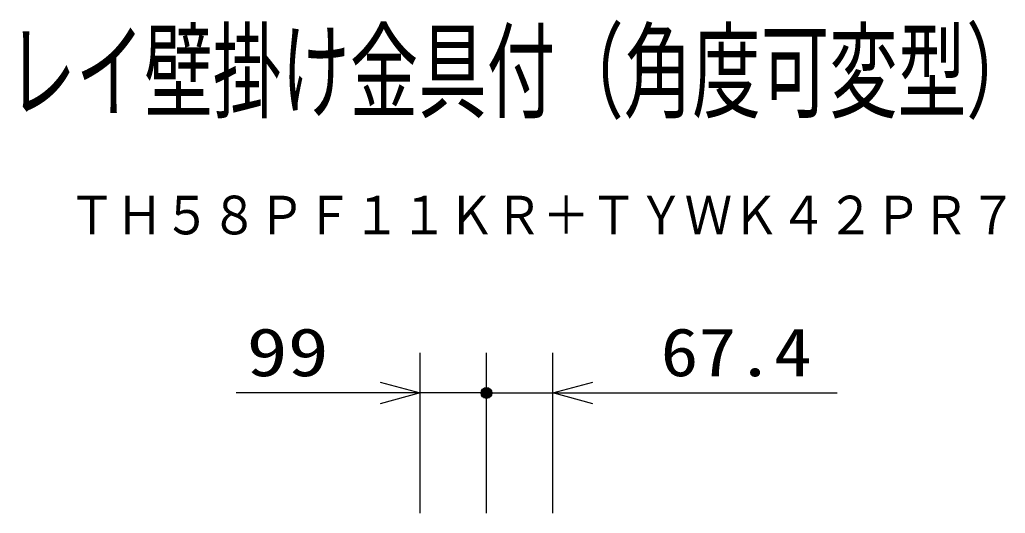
# Model space of a CAD drawing. Units: millimetres, scale not verified. Extents: x -63 to 63, y -57 to 57.
# Drawn here: x 12.88 to 61.98, y 32.8 to 57.41 of the extents above; entities that cross this region are included whole.
import ezdxf
from ezdxf.enums import TextEntityAlignment as Align

# ---------------------------------------------------------------- set-up
doc = ezdxf.new("R2010")
doc.units = ezdxf.units.MM
doc.header["$LTSCALE"] = 0.190236
doc.linetypes.add('DASHED1', pattern=[1.8, 1.2, -0.6])
for name, color, linetype in [('0-0_SUNPO', 3, 'Continuous'), ('0-1_GAIKEI', 1, 'DASHED1'), ('0-2_TOUROKU', 7, 'Continuous'), ('0-3_MOJI1', 2, 'Continuous')]:
    doc.layers.add(name, color=color, linetype=linetype)
doc.styles.add('ＭＳ ゴシック', font='')
doc.styles.get('ＭＳ ゴシック').set_extended_font_data('MS Gothic')

# ---------------------------------------------------------------- blocks, each defined once
blk = doc.blocks.new('_OPEN30')
at = {"layer": '0-1_GAIKEI', "color": 7, "linetype": 'Continuous'}
blk.add_line((0, 0), (-1, 0), dxfattribs=at)
blk.add_lwpolyline([(-1, 0.26795), (0, 0), (-1, -0.26795)], dxfattribs=at)

msp = doc.modelspace()

# ---------------------------------------------------------------- linework, layer by layer
at = {"layer": '0-0_SUNPO'}
for p, q in [((32.8291, 32.8047), (32.8291, 40.8047)), ((36.1291, 32.8047), (36.1291, 40.8047)), ((36.1291, 32.8047), (36.1291, 40.8047)), ((39.4291, 32.8047), (39.4291, 40.8047)), ((30.8291, 38.8047), (23.6624, 38.8047)), ((34.1291, 38.8047), (32.1291, 38.8047)), ((36.1291, 38.8047), (32.8291, 38.8047)), ((35.8604, 38.8314), (36.3978, 38.8314)), ((35.8702, 38.8814), (36.388, 38.8814)), ((35.8907, 38.9314), (36.3675, 38.9314)), ((35.925, 38.9814), (36.3332, 38.9814)), ((35.9825, 39.0314), (36.2757, 39.0314)), ((36.1291, 38.8047), (39.4291, 38.8047)), ((38.1291, 38.8047), (40.1291, 38.8047)), ((41.4291, 38.8047), (53.5958, 38.8047)), ((35.8601, 38.7814), (36.3981, 38.7814)), ((35.8692, 38.7314), (36.389, 38.7314)), ((35.8889, 38.6814), (36.3693, 38.6814)), ((35.922, 38.6314), (36.3362, 38.6314)), ((35.9773, 38.5814), (36.2809, 38.5814))]:
    msp.add_line(p, q, dxfattribs=at)
msp.add_circle((36.1291, 38.8047), 0.27, dxfattribs=at)

# ---------------------------------------------------------------- block references
at = {"layer": '0-0_SUNPO', "xscale": 2, "yscale": 2}
msp.add_blockref('_OPEN30', (32.8291, 38.8047), dxfattribs=at)
at = {"layer": '0-0_SUNPO', "xscale": 2, "yscale": 2, "rotation": 180}
msp.add_blockref('_OPEN30', (39.4291, 38.8047), dxfattribs=at)

# ---------------------------------------------------------------- texts
at = {"layer": '0-0_SUNPO', "style": 'ＭＳ ゴシック'}
for s, width, p in [('99', 1.25, (24.1788, 38.9143)), ('67.4', 1.15, (44.8051, 38.9143))]:
    msp.add_text(s, height=2.406, dxfattribs=dict(at, width=width)).set_placement(p, align=Align.BOTTOM_LEFT)
at = {"layer": '0-2_TOUROKU', "color": 1, "style": 'ＭＳ ゴシック', "width": 0.9}
msp.add_text('ＴＨ５８ＰＦ１１ＫＲ＋ＴＹＷＫ４２ＰＲ７', height=1.924, dxfattribs=at).set_placement((15.3, 46.13), align=Align.BOTTOM_LEFT)
at = {"layer": '0-3_MOJI1', "style": 'ＭＳ ゴシック', "width": 0.65}
msp.add_text('ハイビジョンプラズマディスプレイ壁掛け金具付（角度可変型）', height=3.848, dxfattribs=at).set_placement((-35.5001, 51.7599), align=Align.BOTTOM_LEFT)

doc.saveas('drawing.dxf')
